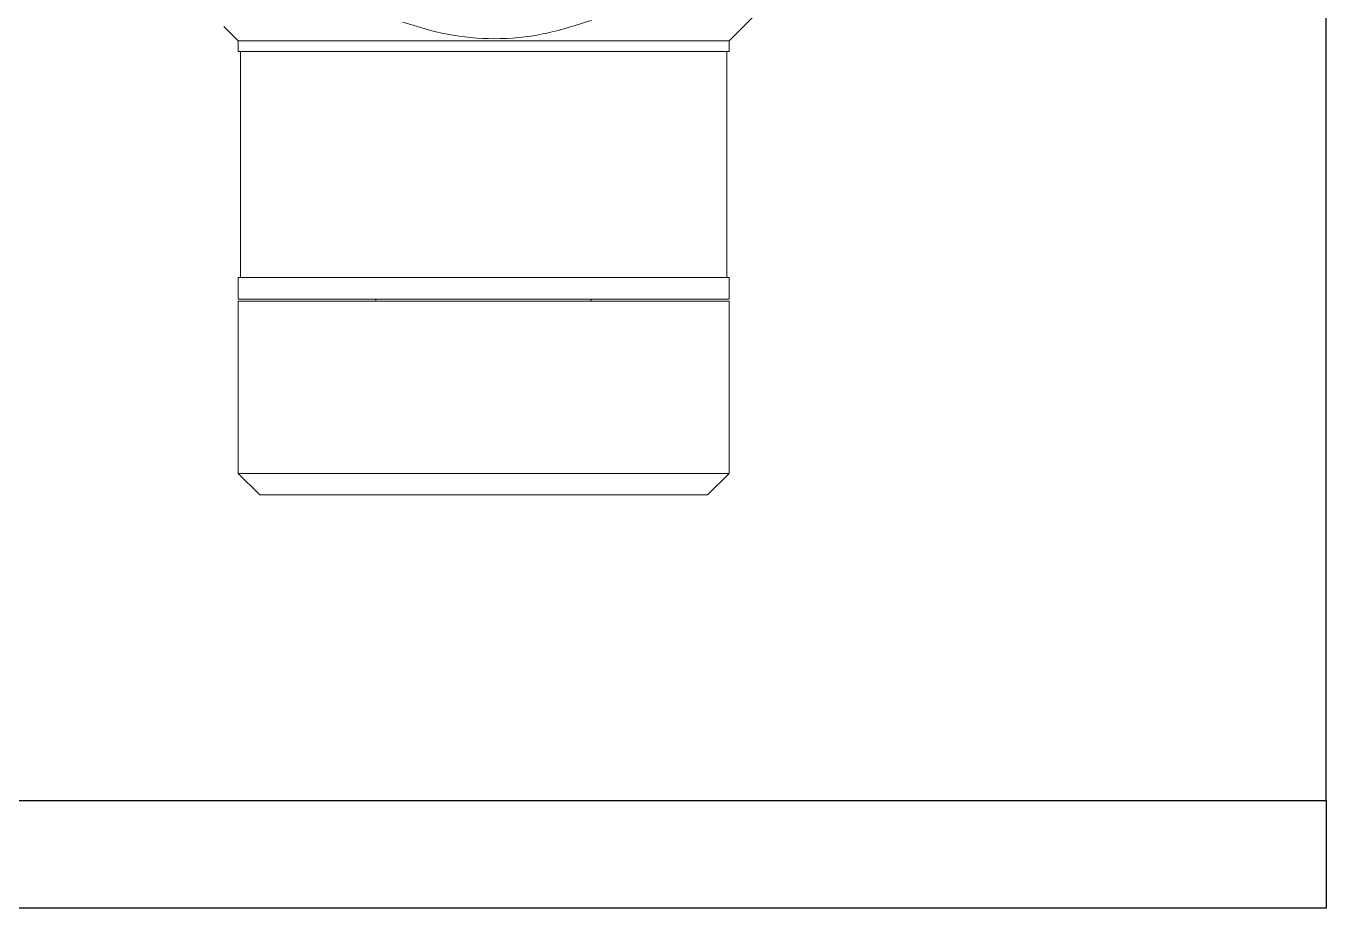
# Model space of a CAD drawing. Extents: x 500 to 100500, y -14500 to 21140.
# Drawn here: x 14014 to 14074.3, y -6955.8 to -6914.8 of the extents above; entities that cross this region are included whole.
import ezdxf

# ---------------------------------------------------------------- set-up
doc = ezdxf.new("R2010")
doc.units = 0
doc.linetypes.add('SLD-Solid', pattern=[0])
doc.layers.get('0').update_dxf_attribs({"linetype": 'CONTINUOUS'})
doc.layers.add('M06SMMF-001B', color=7, linetype='CONTINUOUS')
doc.layers.add('MODEL', color=7, linetype='SLD-Solid', lineweight=15)

# ---------------------------------------------------------------- blocks, each defined once
blk = doc.blocks.new('KA$C91237a23')
at = {"layer": 'MODEL', "color": 4}
for p, q in [((185.985, -177.785), (187.1, -178.9)), ((209.9, -178.9), (210.57, -178.23)), ((187.1, -178.9), (187.1, -179.4)), ((187.1, -178.9), (198.002, -178.9)), ((198.002, -178.9), (209.9, -178.9)), ((209.9, -179.4), (209.9, -178.9)), ((187.1, -179.4), (209.9, -179.4)), ((187.2, -179.4), (187.2, -189.9)), ((209.8, -189.9), (209.8, -179.4)), ((187.1, -189.9), (187.1, -190.9)), ((209.9, -189.9), (187.1, -189.9)), ((209.9, -190.9), (209.9, -189.9)), ((187.1, -190.9), (209.9, -190.9)), ((187.1, -191), (187.1, -199)), ((209.9, -191), (187.1, -191)), ((193.5, -190.9), (193.5, -191)), ((203.5, -191), (203.5, -190.9)), ((209.9, -199), (209.9, -191)), ((187.1, -199), (188.1, -200)), ((187.1, -199), (209.9, -199)), ((208.9, -200), (209.9, -199)), ((188.1, -200), (208.89, -200)), ((208.89, -200), (208.9, -200))]:
    blk.add_line(p, q, dxfattribs=at)
blk.add_open_spline([(202.246, -178.039), (201.563, -178.248), (200.18, -178.671), (197.975, -178.867), (195.702, -178.659), (194.239, -178.188), (193.495, -177.948)], degree=3, knots=[0, 0, 0, 0, 0.23925, 0.484925, 0.738178, 1, 1, 1, 1], dxfattribs=at)
blk = doc.blocks.new('probe card r')
at = {"color": 6}
for p, q in [((15511.302, -88460.552, 54.461), (15511.302, -88403.252, 10.475)), ((15421.302, -88460.552, 54.461), (15511.302, -88460.552, 54.461)), ((15511.302, -88460.552, 54.461), (15511.302, -88465.552, 54.461)), ((15511.302, -88465.552, 54.461), (15421.302, -88465.552, 54.461))]:
    blk.add_line(p, q, dxfattribs=at)

msp = doc.modelspace()

# ---------------------------------------------------------------- block references
at = {"color": 0}
msp.add_blockref('probe card r', (-1436.956, 81509.713, -150.006), dxfattribs=at)
at = {"layer": 'M06SMMF-001B', "xscale": -1}
msp.add_blockref('KA$C91237a23', (14233.712, -6736.639, -79.039), dxfattribs=at)

doc.saveas('drawing.dxf')
